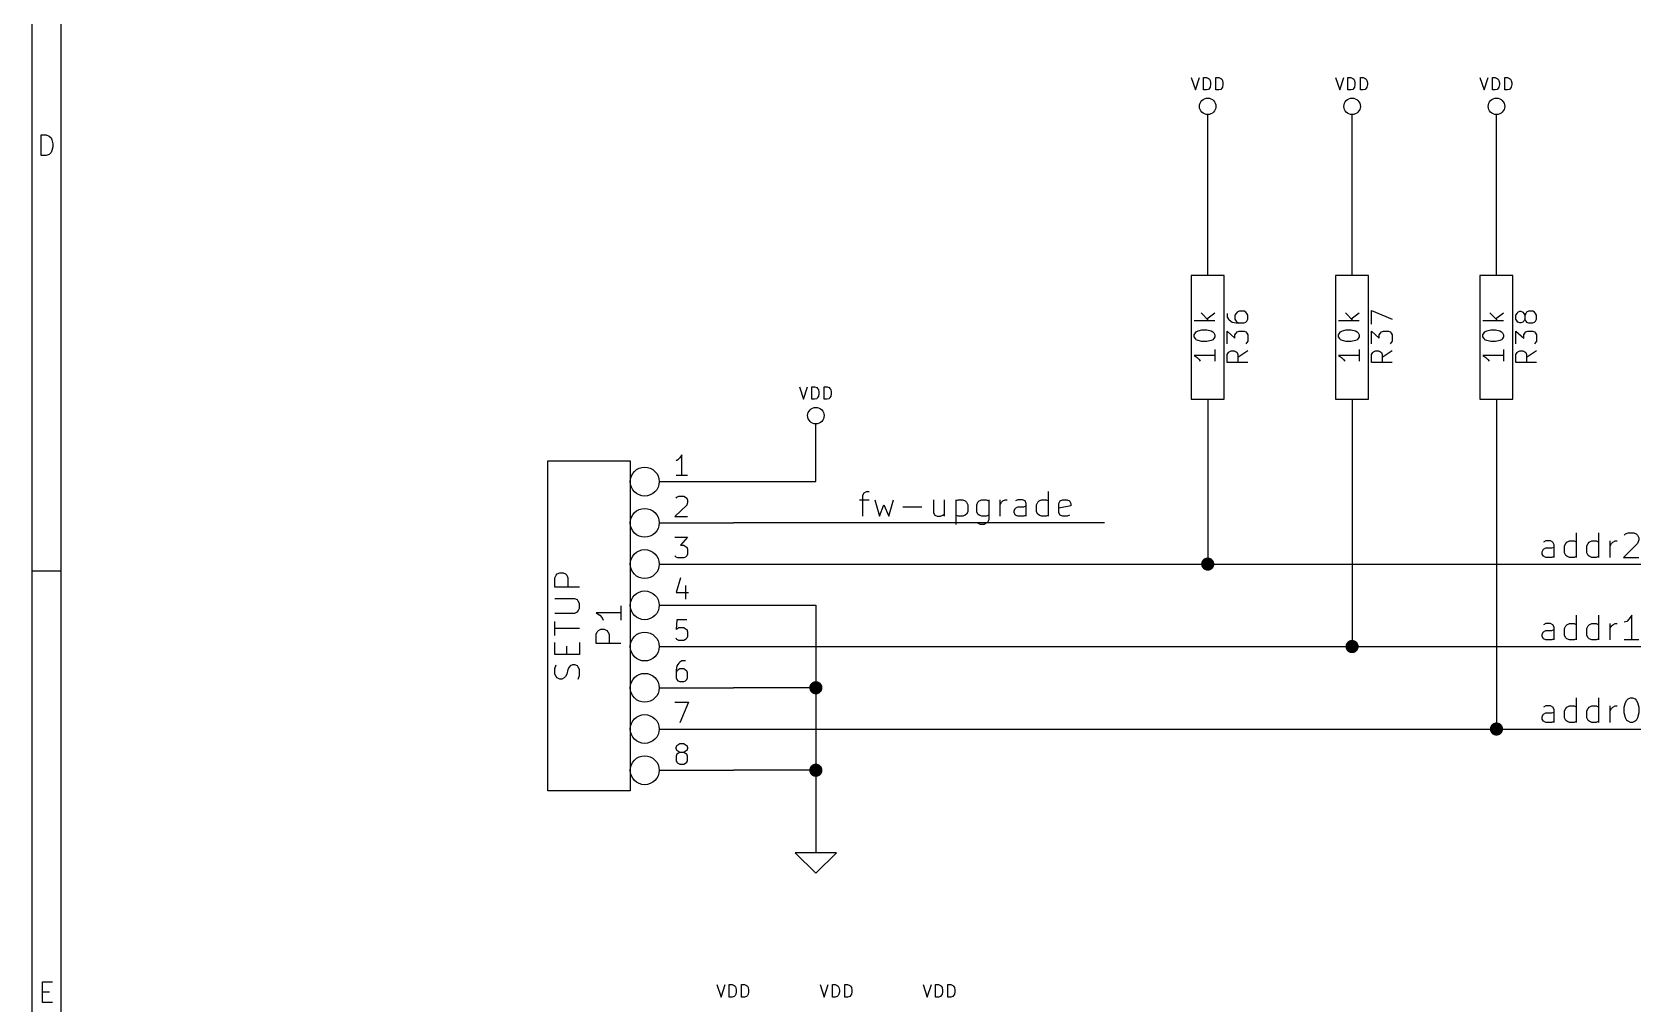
# Model space of a CAD drawing. Extents: x 4000 to 326700, y 4000 to 230000.
# Drawn here: x 4000 to 43000, y 137335 to 160900 of the extents above; entities that cross this region are included whole.
import ezdxf

# ---------------------------------------------------------------- set-up
doc = ezdxf.new("R2010")
doc.units = 0
for name, color, linetype in [('BLACK', 1, 'CONTINUOUS'), ('CYAN', 4, 'CONTINUOUS'), ('GREEN', 3, 'CONTINUOUS'), ('RED', 5, 'CONTINUOUS')]:
    doc.layers.add(name, color=color, linetype=linetype)

msp = doc.modelspace()

# ---------------------------------------------------------------- linework, layer by layer
at = {"layer": 'BLACK'}
for p, q in [((4000, 4000), (4000, 230000)), ((4700, 4700), (4700, 229300)), ((4220, 157910), (4220, 158410)), ((4220, 158410), (4340, 158410)), ((4340, 158410), (4410, 158380)), ((4410, 158380), (4460, 158340)), ((4460, 158340), (4480, 158290)), ((4460, 157980), (4410, 157930)), ((4480, 158030), (4460, 157980)), ((4480, 158290), (4500, 158190)), ((4500, 158120), (4480, 158030)), ((4500, 158190), (4500, 158120)), ((4340, 157910), (4220, 157910)), ((4410, 157930), (4340, 157910)), ((24170, 149730), (24230, 149760)), ((24230, 149760), (24290, 149760)), ((28640, 149160), (28640, 149760)), ((24060, 149560), (24290, 149560)), ((24140, 149670), (24170, 149730)), ((24140, 149160), (24140, 149670)), ((24430, 149560), (24540, 149160)), ((24540, 149160), (24650, 149440)), ((24650, 149440), (24770, 149160)), ((24770, 149160), (24880, 149560)), ((25110, 149390), (25570, 149390)), ((25850, 149560), (25850, 149240)), ((26110, 149560), (26110, 149160)), ((26390, 149560), (26390, 148960)), ((26390, 149530), (26450, 149560)), ((26450, 149560), (26560, 149560)), ((26560, 149560), (26620, 149530)), ((26620, 149530), (26650, 149500)), ((26650, 149500), (26680, 149440)), ((26680, 149440), (26680, 149270)), ((26900, 149440), (26930, 149500)), ((26900, 149270), (26900, 149440)), ((26930, 149500), (26960, 149530)), ((26960, 149530), (27020, 149560)), ((27020, 149560), (27130, 149560)), ((27130, 149560), (27190, 149530)), ((27190, 149560), (27190, 149070)), ((27470, 149160), (27470, 149560)), ((27470, 149440), (27500, 149500)), ((27500, 149500), (27530, 149530)), ((27530, 149530), (27590, 149560)), ((27590, 149560), (27640, 149560)), ((27900, 149560), (27840, 149530)), ((27840, 149360), (27900, 149390)), ((28010, 149560), (27900, 149560)), ((27900, 149390), (28040, 149390)), ((28070, 149530), (28010, 149560)), ((28040, 149390), (28100, 149410)), ((28100, 149470), (28070, 149530)), ((28100, 149160), (28100, 149470)), ((28350, 149440), (28380, 149500)), ((28350, 149270), (28350, 149440)), ((28380, 149500), (28410, 149530)), ((28410, 149530), (28470, 149560)), ((28470, 149560), (28580, 149560)), ((28580, 149560), (28640, 149530)), ((28890, 149470), (28920, 149530)), ((28890, 149240), (28890, 149470)), ((29180, 149410), (28890, 149360)), ((28920, 149530), (28980, 149560)), ((28980, 149560), (29090, 149560)), ((29090, 149560), (29150, 149530)), ((29150, 149530), (29180, 149470)), ((29180, 149470), (29180, 149410)), ((25850, 149240), (25880, 149190)), ((25880, 149190), (25940, 149160)), ((25940, 149160), (26020, 149160)), ((26020, 149160), (26080, 149190)), ((26080, 149190), (26110, 149210)), ((26450, 149160), (26390, 149190)), ((26560, 149160), (26450, 149160)), ((26620, 149190), (26560, 149160)), ((26650, 149210), (26620, 149190)), ((26680, 149270), (26650, 149210)), ((26930, 149210), (26900, 149270)), ((26960, 149190), (26930, 149210)), ((26990, 148960), (26930, 148990)), ((27020, 149160), (26960, 149190)), ((27130, 149160), (27020, 149160)), ((27130, 148990), (27080, 148960)), ((27190, 149190), (27130, 149160)), ((27160, 149010), (27130, 148990)), ((27190, 149070), (27160, 149010)), ((27810, 149300), (27840, 149360)), ((27810, 149240), (27810, 149300)), ((27840, 149190), (27810, 149240)), ((27900, 149160), (27840, 149190)), ((28040, 149160), (27900, 149160)), ((28100, 149190), (28040, 149160)), ((28380, 149210), (28350, 149270)), ((28410, 149190), (28380, 149210)), ((28470, 149160), (28410, 149190)), ((28580, 149160), (28470, 149160)), ((28640, 149190), (28580, 149160)), ((28920, 149190), (28890, 149240)), ((28980, 149160), (28920, 149190)), ((29090, 149160), (28980, 149160)), ((29150, 149190), (29090, 149160)), ((27080, 148960), (26990, 148960)), ((41440, 148160), (41440, 148760)), ((41980, 148160), (41980, 148760)), ((42600, 148700), (42630, 148730)), ((42630, 148730), (42690, 148760)), ((42690, 148760), (42830, 148760)), ((42830, 148760), (42890, 148730)), ((42890, 148730), (42920, 148700)), ((42920, 148700), (42950, 148640)), ((42950, 148590), (42920, 148500)), ((42950, 148640), (42950, 148590)), ((40610, 148300), (40640, 148360)), ((40610, 148240), (40610, 148300)), ((40640, 148190), (40610, 148240)), ((40700, 148560), (40640, 148530)), ((40640, 148360), (40700, 148390)), ((40810, 148560), (40700, 148560)), ((40700, 148390), (40840, 148390)), ((40870, 148530), (40810, 148560)), ((40840, 148390), (40900, 148410)), ((40900, 148470), (40870, 148530)), ((40900, 148160), (40900, 148470)), ((41150, 148440), (41180, 148500)), ((41150, 148270), (41150, 148440)), ((41180, 148210), (41150, 148270)), ((41180, 148500), (41210, 148530)), ((41210, 148190), (41180, 148210)), ((41210, 148530), (41270, 148560)), ((41270, 148560), (41380, 148560)), ((41380, 148560), (41440, 148530)), ((41690, 148440), (41720, 148500)), ((41690, 148270), (41690, 148440)), ((41720, 148210), (41690, 148270)), ((41720, 148500), (41750, 148530)), ((41750, 148190), (41720, 148210)), ((41750, 148530), (41810, 148560)), ((41810, 148560), (41920, 148560)), ((41920, 148560), (41980, 148530)), ((42260, 148160), (42260, 148560)), ((42260, 148440), (42290, 148500)), ((42290, 148500), (42320, 148530)), ((42320, 148530), (42380, 148560)), ((42380, 148560), (42430, 148560)), ((42920, 148500), (42580, 148160)), ((4000, 147840), (4700, 147840)), ((40700, 148160), (40640, 148190)), ((40840, 148160), (40700, 148160)), ((40900, 148190), (40840, 148160)), ((41270, 148160), (41210, 148190)), ((41380, 148160), (41270, 148160)), ((41440, 148190), (41380, 148160)), ((41810, 148160), (41750, 148190)), ((41920, 148160), (41810, 148160)), ((41980, 148190), (41920, 148160)), ((42580, 148160), (42950, 148160)), ((41440, 146160), (41440, 146760)), ((41980, 146160), (41980, 146760)), ((42720, 146670), (42660, 146610)), ((42780, 146760), (42720, 146670)), ((42780, 146160), (42780, 146760)), ((40610, 146300), (40640, 146360)), ((40610, 146240), (40610, 146300)), ((40700, 146560), (40640, 146530)), ((40640, 146360), (40700, 146390)), ((40810, 146560), (40700, 146560)), ((40700, 146390), (40840, 146390)), ((40870, 146530), (40810, 146560)), ((40840, 146390), (40900, 146410)), ((40900, 146470), (40870, 146530)), ((40900, 146160), (40900, 146470)), ((41150, 146440), (41180, 146500)), ((41150, 146270), (41150, 146440)), ((41180, 146210), (41150, 146270)), ((41180, 146500), (41210, 146530)), ((41210, 146530), (41270, 146560)), ((41270, 146560), (41380, 146560)), ((41380, 146560), (41440, 146530)), ((41690, 146440), (41720, 146500)), ((41690, 146270), (41690, 146440)), ((41720, 146210), (41690, 146270)), ((41720, 146500), (41750, 146530)), ((41750, 146530), (41810, 146560)), ((41810, 146560), (41920, 146560)), ((41920, 146560), (41980, 146530)), ((42260, 146160), (42260, 146560)), ((42260, 146440), (42290, 146500)), ((42290, 146500), (42320, 146530)), ((42320, 146530), (42380, 146560)), ((42380, 146560), (42430, 146560)), ((42660, 146610), (42600, 146590)), ((40640, 146190), (40610, 146240)), ((40700, 146160), (40640, 146190)), ((40840, 146160), (40700, 146160)), ((40900, 146190), (40840, 146160)), ((41210, 146190), (41180, 146210)), ((41270, 146160), (41210, 146190)), ((41380, 146160), (41270, 146160)), ((41440, 146190), (41380, 146160)), ((41750, 146190), (41720, 146210)), ((41810, 146160), (41750, 146190)), ((41920, 146160), (41810, 146160)), ((41980, 146190), (41920, 146160)), ((42950, 146160), (42600, 146160)), ((41440, 144160), (41440, 144760)), ((41980, 144160), (41980, 144760)), ((42630, 144640), (42660, 144700)), ((42660, 144700), (42690, 144730)), ((42690, 144730), (42750, 144760)), ((42750, 144760), (42800, 144760)), ((42800, 144760), (42860, 144730)), ((42860, 144730), (42890, 144700)), ((42890, 144700), (42920, 144640)), ((40610, 144300), (40640, 144360)), ((40610, 144240), (40610, 144300)), ((40700, 144560), (40640, 144530)), ((40640, 144360), (40700, 144390)), ((40810, 144560), (40700, 144560)), ((40700, 144390), (40840, 144390)), ((40870, 144530), (40810, 144560)), ((40840, 144390), (40900, 144410)), ((40900, 144470), (40870, 144530)), ((40900, 144160), (40900, 144470)), ((41150, 144440), (41180, 144500)), ((41150, 144270), (41150, 144440)), ((41180, 144500), (41210, 144530)), ((41210, 144530), (41270, 144560)), ((41270, 144560), (41380, 144560)), ((41380, 144560), (41440, 144530)), ((41690, 144440), (41720, 144500)), ((41690, 144270), (41690, 144440)), ((41720, 144500), (41750, 144530)), ((41750, 144530), (41810, 144560)), ((41810, 144560), (41920, 144560)), ((41920, 144560), (41980, 144530)), ((42260, 144160), (42260, 144560)), ((42260, 144440), (42290, 144500)), ((42290, 144500), (42320, 144530)), ((42320, 144530), (42380, 144560)), ((42380, 144560), (42430, 144560)), ((42600, 144530), (42630, 144640)), ((42600, 144390), (42600, 144530)), ((42630, 144270), (42600, 144390)), ((42920, 144640), (42950, 144530)), ((42950, 144390), (42920, 144270)), ((42950, 144530), (42950, 144390)), ((40640, 144190), (40610, 144240)), ((40700, 144160), (40640, 144190)), ((40840, 144160), (40700, 144160)), ((40900, 144190), (40840, 144160)), ((41180, 144210), (41150, 144270)), ((41210, 144190), (41180, 144210)), ((41270, 144160), (41210, 144190)), ((41380, 144160), (41270, 144160)), ((41440, 144190), (41380, 144160)), ((41720, 144210), (41690, 144270)), ((41750, 144190), (41720, 144210)), ((41810, 144160), (41750, 144190)), ((41920, 144160), (41810, 144160)), ((41980, 144190), (41920, 144160)), ((42660, 144210), (42630, 144270)), ((42690, 144190), (42660, 144210)), ((42750, 144160), (42690, 144190)), ((42800, 144160), (42750, 144160)), ((42860, 144190), (42800, 144160)), ((42890, 144210), (42860, 144190)), ((42920, 144270), (42890, 144210)), ((4250, 137370), (4250, 137870)), ((4250, 137870), (4490, 137870)), ((4250, 137630), (4420, 137630)), ((4490, 137370), (4250, 137370))]:
    msp.add_line(p, q, dxfattribs=at)
at = {"layer": 'CYAN'}
for p, q in [((32100, 159800), (32200, 159500)), ((32200, 159500), (32300, 159800)), ((32400, 159500), (32400, 159800)), ((32400, 159800), (32470, 159800)), ((32470, 159800), (32520, 159780)), ((32520, 159510), (32470, 159500)), ((32520, 159780), (32540, 159760)), ((32540, 159540), (32520, 159510)), ((32540, 159760), (32560, 159730)), ((32560, 159570), (32540, 159540)), ((32560, 159730), (32570, 159670)), ((32570, 159630), (32560, 159570)), ((32570, 159670), (32570, 159630)), ((32700, 159500), (32700, 159800)), ((32700, 159800), (32770, 159800)), ((32770, 159800), (32820, 159780)), ((32820, 159510), (32770, 159500)), ((32820, 159780), (32840, 159760)), ((32840, 159540), (32820, 159510)), ((32840, 159760), (32860, 159730)), ((32860, 159570), (32840, 159540)), ((32860, 159730), (32870, 159670)), ((32870, 159630), (32860, 159570)), ((32870, 159670), (32870, 159630)), ((35600, 159800), (35700, 159500)), ((35700, 159500), (35800, 159800)), ((35900, 159500), (35900, 159800)), ((35900, 159800), (35970, 159800)), ((35970, 159800), (36020, 159780)), ((36020, 159510), (35970, 159500)), ((36020, 159780), (36040, 159760)), ((36040, 159540), (36020, 159510)), ((36040, 159760), (36060, 159730)), ((36060, 159570), (36040, 159540)), ((36060, 159730), (36070, 159670)), ((36070, 159630), (36060, 159570)), ((36070, 159670), (36070, 159630)), ((36200, 159500), (36200, 159800)), ((36200, 159800), (36270, 159800)), ((36270, 159800), (36320, 159780)), ((36320, 159510), (36270, 159500)), ((36320, 159780), (36340, 159760)), ((36340, 159540), (36320, 159510)), ((36340, 159760), (36360, 159730)), ((36360, 159570), (36340, 159540)), ((36360, 159730), (36370, 159670)), ((36370, 159630), (36360, 159570)), ((36370, 159670), (36370, 159630)), ((39100, 159800), (39200, 159500)), ((39200, 159500), (39300, 159800)), ((39400, 159500), (39400, 159800)), ((39400, 159800), (39470, 159800)), ((39470, 159800), (39520, 159780)), ((39520, 159510), (39470, 159500)), ((39520, 159780), (39540, 159760)), ((39540, 159540), (39520, 159510)), ((39540, 159760), (39560, 159730)), ((39560, 159570), (39540, 159540)), ((39560, 159730), (39570, 159670)), ((39570, 159630), (39560, 159570)), ((39570, 159670), (39570, 159630)), ((39700, 159500), (39700, 159800)), ((39700, 159800), (39770, 159800)), ((39770, 159800), (39820, 159780)), ((39820, 159510), (39770, 159500)), ((39820, 159780), (39840, 159760)), ((39840, 159540), (39820, 159510)), ((39840, 159760), (39860, 159730)), ((39860, 159570), (39840, 159540)), ((39860, 159730), (39870, 159670)), ((39870, 159630), (39860, 159570)), ((39870, 159670), (39870, 159630)), ((32470, 159500), (32400, 159500)), ((32770, 159500), (32700, 159500)), ((35970, 159500), (35900, 159500)), ((36270, 159500), (36200, 159500)), ((39470, 159500), (39400, 159500)), ((39770, 159500), (39700, 159500)), ((32340, 154090), (32530, 153900)), ((32480, 153950), (32670, 154090)), ((32970, 154080), (32970, 153990)), ((33190, 154080), (33160, 154040)), ((33210, 154110), (33190, 154080)), ((33260, 154130), (33210, 154110)), ((33380, 154130), (33260, 154130)), ((33420, 154110), (33380, 154130)), ((33450, 154080), (33420, 154110)), ((33470, 154040), (33450, 154080)), ((35840, 154090), (36030, 153900)), ((35980, 153950), (36170, 154090)), ((36470, 153820), (36470, 154150)), ((36470, 154150), (36970, 153940)), ((39340, 154090), (39530, 153900)), ((39480, 153950), (39670, 154090)), ((39970, 154040), (40000, 154080)), ((40000, 154080), (40020, 154110)), ((40020, 154110), (40070, 154130)), ((40070, 154130), (40090, 154130)), ((40090, 154130), (40140, 154110)), ((40140, 154110), (40160, 154080)), ((40160, 154080), (40190, 154040)), ((40210, 154080), (40190, 154040)), ((40230, 154110), (40210, 154080)), ((40280, 154130), (40230, 154110)), ((40380, 154130), (40280, 154130)), ((40420, 154110), (40380, 154130)), ((40450, 154080), (40420, 154110)), ((40470, 154040), (40450, 154080)), ((32670, 153900), (32170, 153900)), ((32220, 153630), (32270, 153660)), ((32270, 153660), (32360, 153680)), ((32360, 153680), (32480, 153680)), ((32480, 153680), (32580, 153660)), ((32580, 153660), (32620, 153630)), ((32970, 153990), (33000, 153940)), ((33000, 153940), (33020, 153920)), ((33020, 153920), (33090, 153870)), ((33090, 153870), (33190, 153850)), ((33160, 154040), (33160, 153940)), ((33160, 153940), (33190, 153890)), ((33190, 153890), (33210, 153870)), ((33190, 153850), (33380, 153850)), ((33210, 153870), (33260, 153850)), ((33380, 153850), (33420, 153870)), ((33420, 153870), (33450, 153890)), ((33450, 153890), (33470, 153940)), ((33470, 153940), (33470, 154040)), ((36170, 153900), (35670, 153900)), ((35720, 153630), (35770, 153660)), ((35770, 153660), (35860, 153680)), ((35860, 153680), (35980, 153680)), ((35980, 153680), (36080, 153660)), ((36080, 153660), (36120, 153630)), ((39670, 153900), (39170, 153900)), ((39220, 153630), (39270, 153660)), ((39270, 153660), (39360, 153680)), ((39360, 153680), (39480, 153680)), ((39480, 153680), (39580, 153660)), ((39580, 153660), (39620, 153630)), ((39970, 153940), (39970, 154040)), ((40000, 153890), (39970, 153940)), ((40020, 153870), (40000, 153890)), ((40070, 153850), (40020, 153870)), ((40090, 153850), (40070, 153850)), ((40140, 153870), (40090, 153850)), ((40160, 153890), (40140, 153870)), ((40190, 153940), (40160, 153890)), ((40190, 154040), (40190, 153940)), ((40190, 153940), (40210, 153890)), ((40210, 153890), (40230, 153870)), ((40230, 153870), (40280, 153850)), ((40280, 153850), (40380, 153850)), ((40380, 153850), (40420, 153870)), ((40420, 153870), (40450, 153890)), ((40450, 153890), (40470, 153940)), ((40470, 153940), (40470, 154040)), ((32170, 153560), (32200, 153610)), ((32170, 153510), (32170, 153560)), ((32200, 153470), (32170, 153510)), ((32200, 153610), (32220, 153630)), ((32220, 153440), (32200, 153470)), ((32270, 153420), (32220, 153440)), ((32360, 153400), (32270, 153420)), ((32480, 153400), (32360, 153400)), ((32580, 153420), (32480, 153400)), ((32620, 153440), (32580, 153420)), ((32620, 153630), (32650, 153610)), ((32650, 153470), (32620, 153440)), ((32650, 153610), (32670, 153560)), ((32670, 153510), (32650, 153470)), ((32670, 153560), (32670, 153510)), ((32970, 153340), (32970, 153650)), ((32970, 153650), (33160, 153480)), ((33160, 153560), (33190, 153600)), ((33160, 153480), (33160, 153560)), ((33190, 153600), (33210, 153630)), ((33210, 153630), (33260, 153650)), ((33260, 153650), (33380, 153650)), ((33380, 153650), (33420, 153630)), ((33420, 153630), (33450, 153600)), ((33450, 153370), (33420, 153340)), ((33450, 153600), (33470, 153560)), ((33470, 153410), (33450, 153370)), ((33470, 153560), (33470, 153410)), ((35670, 153560), (35700, 153610)), ((35670, 153510), (35670, 153560)), ((35700, 153470), (35670, 153510)), ((35700, 153610), (35720, 153630)), ((35720, 153440), (35700, 153470)), ((35770, 153420), (35720, 153440)), ((35860, 153400), (35770, 153420)), ((35980, 153400), (35860, 153400)), ((36080, 153420), (35980, 153400)), ((36120, 153440), (36080, 153420)), ((36120, 153630), (36150, 153610)), ((36150, 153470), (36120, 153440)), ((36150, 153610), (36170, 153560)), ((36170, 153510), (36150, 153470)), ((36170, 153560), (36170, 153510)), ((36470, 153340), (36470, 153650)), ((36470, 153650), (36660, 153480)), ((36660, 153560), (36690, 153600)), ((36660, 153480), (36660, 153560)), ((36690, 153600), (36710, 153630)), ((36710, 153630), (36760, 153650)), ((36760, 153650), (36880, 153650)), ((36880, 153650), (36920, 153630)), ((36920, 153630), (36950, 153600)), ((36950, 153370), (36920, 153340)), ((36950, 153600), (36970, 153560)), ((36970, 153410), (36950, 153370)), ((36970, 153560), (36970, 153410)), ((39170, 153560), (39200, 153610)), ((39170, 153510), (39170, 153560)), ((39200, 153470), (39170, 153510)), ((39200, 153610), (39220, 153630)), ((39220, 153440), (39200, 153470)), ((39270, 153420), (39220, 153440)), ((39360, 153400), (39270, 153420)), ((39480, 153400), (39360, 153400)), ((39580, 153420), (39480, 153400)), ((39620, 153440), (39580, 153420)), ((39620, 153630), (39650, 153610)), ((39650, 153470), (39620, 153440)), ((39650, 153610), (39670, 153560)), ((39670, 153510), (39650, 153470)), ((39670, 153560), (39670, 153510)), ((39970, 153340), (39970, 153650)), ((39970, 153650), (40160, 153480)), ((40160, 153560), (40190, 153600)), ((40160, 153480), (40160, 153560)), ((40190, 153600), (40210, 153630)), ((40210, 153630), (40260, 153650)), ((40260, 153650), (40380, 153650)), ((40380, 153650), (40420, 153630)), ((40420, 153630), (40450, 153600)), ((40450, 153370), (40420, 153340)), ((40450, 153600), (40470, 153560)), ((40470, 153410), (40450, 153370)), ((40470, 153560), (40470, 153410)), ((32670, 153060), (32170, 153060)), ((32170, 153060), (32240, 153010)), ((32240, 153010), (32290, 152960)), ((32290, 152960), (32320, 152920)), ((32670, 153200), (32670, 152920)), ((32970, 153080), (33000, 153130)), ((32970, 152890), (32970, 153080)), ((33470, 152890), (32970, 152890)), ((33000, 153130), (33020, 153150)), ((33020, 153150), (33070, 153170)), ((33070, 153170), (33140, 153170)), ((33140, 153170), (33190, 153150)), ((33190, 153150), (33210, 153130)), ((33210, 153130), (33230, 153080)), ((33470, 153170), (33230, 153010)), ((33230, 153080), (33230, 152890)), ((36170, 153060), (35670, 153060)), ((35670, 153060), (35740, 153010)), ((35740, 153010), (35790, 152960)), ((35790, 152960), (35820, 152920)), ((36170, 153200), (36170, 152920)), ((36470, 153080), (36500, 153130)), ((36470, 152890), (36470, 153080)), ((36970, 152890), (36470, 152890)), ((36500, 153130), (36520, 153150)), ((36520, 153150), (36570, 153170)), ((36570, 153170), (36640, 153170)), ((36640, 153170), (36690, 153150)), ((36690, 153150), (36710, 153130)), ((36710, 153130), (36730, 153080)), ((36970, 153170), (36730, 153010)), ((36730, 153080), (36730, 152890)), ((39670, 153060), (39170, 153060)), ((39170, 153060), (39240, 153010)), ((39240, 153010), (39290, 152960)), ((39290, 152960), (39320, 152920)), ((39670, 153200), (39670, 152920)), ((39970, 153080), (40000, 153130)), ((39970, 152890), (39970, 153080)), ((40470, 152890), (39970, 152890)), ((40000, 153130), (40020, 153150)), ((40020, 153150), (40070, 153170)), ((40070, 153170), (40140, 153170)), ((40140, 153170), (40190, 153150)), ((40190, 153150), (40210, 153130)), ((40210, 153130), (40230, 153080)), ((40470, 153170), (40230, 153010)), ((40230, 153080), (40230, 152890)), ((22600, 152300), (22700, 152000)), ((22700, 152000), (22800, 152300)), ((22900, 152000), (22900, 152300)), ((22900, 152300), (22970, 152300)), ((22970, 152300), (23020, 152280)), ((23020, 152280), (23040, 152260)), ((23040, 152260), (23060, 152230)), ((23060, 152230), (23070, 152170)), ((23070, 152130), (23060, 152070)), ((23070, 152170), (23070, 152130)), ((23200, 152000), (23200, 152300)), ((23200, 152300), (23270, 152300)), ((23270, 152300), (23320, 152280)), ((23320, 152280), (23340, 152260)), ((23340, 152260), (23360, 152230)), ((23360, 152230), (23370, 152170)), ((23370, 152130), (23360, 152070)), ((23370, 152170), (23370, 152130)), ((22970, 152000), (22900, 152000)), ((23020, 152010), (22970, 152000)), ((23040, 152040), (23020, 152010)), ((23060, 152070), (23040, 152040)), ((23270, 152000), (23200, 152000)), ((23320, 152010), (23270, 152000)), ((23340, 152040), (23320, 152010)), ((23360, 152070), (23340, 152040)), ((16670, 147670), (16700, 147730)), ((16670, 147440), (16670, 147670)), ((17270, 147440), (16670, 147440)), ((16700, 147730), (16730, 147760)), ((16730, 147760), (16790, 147790)), ((16790, 147790), (16870, 147790)), ((16870, 147790), (16930, 147760)), ((16930, 147760), (16960, 147730)), ((16960, 147730), (16990, 147670)), ((16990, 147670), (16990, 147440)), ((17160, 147160), (16670, 147160)), ((17220, 147130), (17160, 147160)), ((17240, 147100), (17220, 147130)), ((17270, 147040), (17240, 147100)), ((17270, 146930), (17270, 147040)), ((16670, 146810), (17160, 146810)), ((17160, 146810), (17220, 146840)), ((17220, 146840), (17240, 146870)), ((17240, 146870), (17270, 146930)), ((18270, 146820), (17670, 146820)), ((17670, 146820), (17760, 146760)), ((17760, 146760), (17820, 146700)), ((17820, 146700), (17840, 146640)), ((18270, 146990), (18270, 146640)), ((16670, 146270), (16670, 146610)), ((17270, 146440), (16670, 146440)), ((17670, 146300), (17700, 146360)), ((17670, 146070), (17670, 146300)), ((17700, 146360), (17730, 146390)), ((17730, 146390), (17790, 146420)), ((17790, 146420), (17870, 146420)), ((17870, 146420), (17930, 146390)), ((17930, 146390), (17960, 146360)), ((17960, 146360), (17990, 146300)), ((17990, 146300), (17990, 146070)), ((16670, 145810), (16670, 146100)), ((16960, 145810), (16960, 146010)), ((17270, 146100), (17270, 145810)), ((18270, 146070), (17670, 146070)), ((17270, 145810), (16670, 145810)), ((16670, 145470), (16700, 145560)), ((16670, 145330), (16670, 145470)), ((17020, 145500), (16990, 145440)), ((17040, 145530), (17020, 145500)), ((17100, 145560), (17040, 145530)), ((17160, 145560), (17100, 145560)), ((17220, 145530), (17160, 145560)), ((17240, 145500), (17220, 145530)), ((17270, 145440), (17240, 145500)), ((16700, 145270), (16670, 145330)), ((16730, 145240), (16700, 145270)), ((16790, 145210), (16730, 145240)), ((16840, 145210), (16790, 145210)), ((16900, 145240), (16840, 145210)), ((16930, 145270), (16900, 145240)), ((16960, 145330), (16930, 145270)), ((16990, 145440), (16960, 145330)), ((17240, 145210), (17270, 145300)), ((17270, 145300), (17270, 145440)), ((20600, 137800), (20700, 137500)), ((20700, 137500), (20800, 137800)), ((20900, 137500), (20900, 137800)), ((20900, 137800), (20970, 137800)), ((20970, 137800), (21020, 137780)), ((21020, 137780), (21040, 137760)), ((21040, 137760), (21060, 137730)), ((21060, 137730), (21070, 137670)), ((21070, 137670), (21070, 137630)), ((21200, 137500), (21200, 137800)), ((21200, 137800), (21270, 137800)), ((21270, 137800), (21320, 137780)), ((21320, 137780), (21340, 137760)), ((21340, 137760), (21360, 137730)), ((21360, 137730), (21370, 137670)), ((21370, 137670), (21370, 137630)), ((23100, 137800), (23200, 137500)), ((23200, 137500), (23300, 137800)), ((23400, 137500), (23400, 137800)), ((23400, 137800), (23470, 137800)), ((23470, 137800), (23520, 137780)), ((23520, 137780), (23540, 137760)), ((23540, 137760), (23560, 137730)), ((23560, 137730), (23570, 137670)), ((23570, 137670), (23570, 137630)), ((23700, 137500), (23700, 137800)), ((23700, 137800), (23770, 137800)), ((23770, 137800), (23820, 137780)), ((23820, 137780), (23840, 137760)), ((23840, 137760), (23860, 137730)), ((23860, 137730), (23870, 137670)), ((23870, 137670), (23870, 137630)), ((25600, 137800), (25700, 137500)), ((25700, 137500), (25800, 137800)), ((25900, 137500), (25900, 137800)), ((25900, 137800), (25970, 137800)), ((25970, 137800), (26020, 137780)), ((26020, 137780), (26040, 137760)), ((26040, 137760), (26060, 137730)), ((26060, 137730), (26070, 137670)), ((26070, 137670), (26070, 137630)), ((26200, 137500), (26200, 137800)), ((26200, 137800), (26270, 137800)), ((26270, 137800), (26320, 137780)), ((26320, 137780), (26340, 137760)), ((26340, 137760), (26360, 137730)), ((26360, 137730), (26370, 137670)), ((26370, 137670), (26370, 137630)), ((20970, 137500), (20900, 137500)), ((21020, 137510), (20970, 137500)), ((21040, 137540), (21020, 137510)), ((21060, 137570), (21040, 137540)), ((21070, 137630), (21060, 137570)), ((21270, 137500), (21200, 137500)), ((21320, 137510), (21270, 137500)), ((21340, 137540), (21320, 137510)), ((21360, 137570), (21340, 137540)), ((21370, 137630), (21360, 137570)), ((23470, 137500), (23400, 137500)), ((23520, 137510), (23470, 137500)), ((23540, 137540), (23520, 137510)), ((23560, 137570), (23540, 137540)), ((23570, 137630), (23560, 137570)), ((23770, 137500), (23700, 137500)), ((23820, 137510), (23770, 137500)), ((23840, 137540), (23820, 137510)), ((23860, 137570), (23840, 137540)), ((23870, 137630), (23860, 137570)), ((25970, 137500), (25900, 137500)), ((26020, 137510), (25970, 137500)), ((26040, 137540), (26020, 137510)), ((26060, 137570), (26040, 137540)), ((26070, 137630), (26060, 137570)), ((26270, 137500), (26200, 137500)), ((26320, 137510), (26270, 137500)), ((26340, 137540), (26320, 137510)), ((26360, 137570), (26340, 137540)), ((26370, 137630), (26360, 137570))]:
    msp.add_line(p, q, dxfattribs=at)
at = {"layer": 'GREEN'}
for p, q in [((32500, 156000), (32500, 158500)), ((36000, 156000), (36000, 158500)), ((39500, 156000), (39500, 158500)), ((23000, 150000), (23000, 151000)), ((32500, 151000), (32500, 148000)), ((36000, 151000), (36000, 146000)), ((39500, 151000), (39500, 144000)), ((21000, 150000), (23000, 150000)), ((30000, 149000), (21000, 149000)), ((21000, 148000), (43000, 148000)), ((21000, 147000), (23000, 147000)), ((23000, 147000), (23000, 141000)), ((21000, 146000), (43000, 146000)), ((23000, 145000), (21000, 145000)), ((21000, 144000), (43000, 144000)), ((23000, 143000), (21000, 143000))]:
    msp.add_line(p, q, dxfattribs=at)
at = {"layer": 'GREEN', "const_width": 160}
for points in [[(32420, 148000, 1), (32580, 148000, 1)], [(35920, 146000, 1), (36080, 146000, 1)], [(22920, 145000, 1), (23080, 145000, 1)], [(39420, 144000, 1), (39580, 144000, 1)], [(22920, 143000, 1), (23080, 143000, 1)]]:
    msp.add_lwpolyline(points, format="xyb", close=True, dxfattribs=at)
at = {"layer": 'RED'}
for p, q in [((32500, 158500), (32500, 158900)), ((36000, 158500), (36000, 158900)), ((39500, 158500), (39500, 158900)), ((32500, 155000), (32500, 156000)), ((36000, 155000), (36000, 156000)), ((39500, 155000), (39500, 156000)), ((32100, 155000), (32100, 152000)), ((32900, 155000), (32100, 155000)), ((32900, 152000), (32900, 155000)), ((35600, 155000), (35600, 152000)), ((36400, 155000), (35600, 155000)), ((36400, 152000), (36400, 155000)), ((39100, 155000), (39100, 152000)), ((39900, 155000), (39100, 155000)), ((39900, 152000), (39900, 155000)), ((32100, 152000), (32900, 152000)), ((32500, 152000), (32500, 151000)), ((35600, 152000), (36400, 152000)), ((36000, 152000), (36000, 151000)), ((39100, 152000), (39900, 152000)), ((39500, 152000), (39500, 151000)), ((23000, 151000), (23000, 151400)), ((19700, 150580), (19650, 150530)), ((19750, 150650), (19700, 150580)), ((19750, 150150), (19750, 150650)), ((16500, 142500), (16500, 150500)), ((16500, 150500), (18500, 150500)), ((18500, 150500), (18500, 142500)), ((19650, 150530), (19610, 150500)), ((19890, 150150), (19610, 150150)), ((19200, 150000), (21000, 150000)), ((19870, 149430), (19580, 149150)), ((19610, 149600), (19630, 149620)), ((19630, 149620), (19680, 149650)), ((19680, 149650), (19800, 149650)), ((19800, 149650), (19840, 149620)), ((19840, 149620), (19870, 149600)), ((19870, 149600), (19890, 149550)), ((19890, 149500), (19870, 149430)), ((19890, 149550), (19890, 149500)), ((19200, 149000), (21000, 149000)), ((19580, 149150), (19890, 149150)), ((19580, 148650), (19890, 148650)), ((19890, 148650), (19720, 148460)), ((19610, 148170), (19580, 148200)), ((19720, 148460), (19800, 148460)), ((19800, 148460), (19840, 148430)), ((19840, 148430), (19870, 148410)), ((19870, 148200), (19840, 148170)), ((19870, 148410), (19890, 148360)), ((19890, 148240), (19870, 148200)), ((19890, 148360), (19890, 148240)), ((19200, 148000), (21000, 148000)), ((19650, 148150), (19610, 148170)), ((19800, 148150), (19650, 148150)), ((19840, 148170), (19800, 148150)), ((19720, 147670), (19610, 147310)), ((19840, 147480), (19840, 147150)), ((19610, 147310), (19910, 147310)), ((19200, 147000), (21000, 147000)), ((19630, 146650), (19610, 146410)), ((19870, 146650), (19630, 146650)), ((19610, 146410), (19630, 146430)), ((19630, 146430), (19680, 146460)), ((19680, 146460), (19800, 146460)), ((19800, 146460), (19840, 146430)), ((19840, 146430), (19870, 146410)), ((19870, 146410), (19890, 146360)), ((19890, 146360), (19890, 146240)), ((19200, 146000), (21000, 146000)), ((19630, 146170), (19610, 146200)), ((19680, 146150), (19630, 146170)), ((19800, 146150), (19680, 146150)), ((19840, 146170), (19800, 146150)), ((19870, 146200), (19840, 146170)), ((19890, 146240), (19870, 146200)), ((19630, 145530), (19610, 145430)), ((19680, 145600), (19630, 145530)), ((19700, 145620), (19680, 145600)), ((19750, 145650), (19700, 145620)), ((19840, 145650), (19750, 145650)), ((19610, 145430), (19610, 145240)), ((19630, 145410), (19610, 145360)), ((19610, 145240), (19630, 145200)), ((19650, 145430), (19630, 145410)), ((19630, 145200), (19650, 145170)), ((19700, 145460), (19650, 145430)), ((19650, 145170), (19700, 145150)), ((19800, 145460), (19700, 145460)), ((19700, 145150), (19800, 145150)), ((19840, 145430), (19800, 145460)), ((19800, 145150), (19840, 145170)), ((19870, 145410), (19840, 145430)), ((19840, 145170), (19870, 145200)), ((19890, 145360), (19870, 145410)), ((19870, 145200), (19890, 145240)), ((19890, 145240), (19890, 145360)), ((19200, 145000), (21000, 145000)), ((19580, 144650), (19910, 144650)), ((19910, 144650), (19700, 144150)), ((19200, 144000), (21000, 144000)), ((19610, 143550), (19630, 143600)), ((19610, 143530), (19610, 143550)), ((19630, 143480), (19610, 143530)), ((19630, 143600), (19650, 143620)), ((19650, 143620), (19700, 143650)), ((19700, 143650), (19800, 143650)), ((19800, 143650), (19840, 143620)), ((19840, 143620), (19870, 143600)), ((19870, 143600), (19890, 143550)), ((19890, 143530), (19870, 143480)), ((19890, 143550), (19890, 143530)), ((19630, 143390), (19610, 143340)), ((19610, 143340), (19610, 143240)), ((19610, 143240), (19630, 143200)), ((19650, 143460), (19630, 143480)), ((19650, 143410), (19630, 143390)), ((19630, 143200), (19650, 143170)), ((19700, 143430), (19650, 143460)), ((19700, 143430), (19650, 143410)), ((19650, 143170), (19700, 143150)), ((19800, 143430), (19700, 143430)), ((19700, 143150), (19800, 143150)), ((19840, 143460), (19800, 143430)), ((19840, 143410), (19800, 143430)), ((19800, 143150), (19840, 143170)), ((19870, 143480), (19840, 143460)), ((19870, 143390), (19840, 143410)), ((19840, 143170), (19870, 143200)), ((19890, 143340), (19870, 143390)), ((19870, 143200), (19890, 143240)), ((19890, 143240), (19890, 143340)), ((19200, 143000), (21000, 143000)), ((18500, 142500), (16500, 142500)), ((22500, 141000), (23000, 140500)), ((23500, 141000), (22500, 141000)), ((23000, 140500), (23500, 141000))]:
    msp.add_line(p, q, dxfattribs=at)
for centre, radius in [((32500, 159100), 200), ((36000, 159100), 200), ((39500, 159100), 200), ((23000, 151600), 200), ((18850, 150000), 350), ((18850, 149000), 350), ((18850, 148000), 350), ((18850, 147000), 350), ((18850, 146000), 350), ((18850, 145000), 350), ((18850, 144000), 350), ((18850, 143000), 350)]:
    msp.add_circle(centre, radius, dxfattribs=at)

doc.saveas('drawing.dxf')
